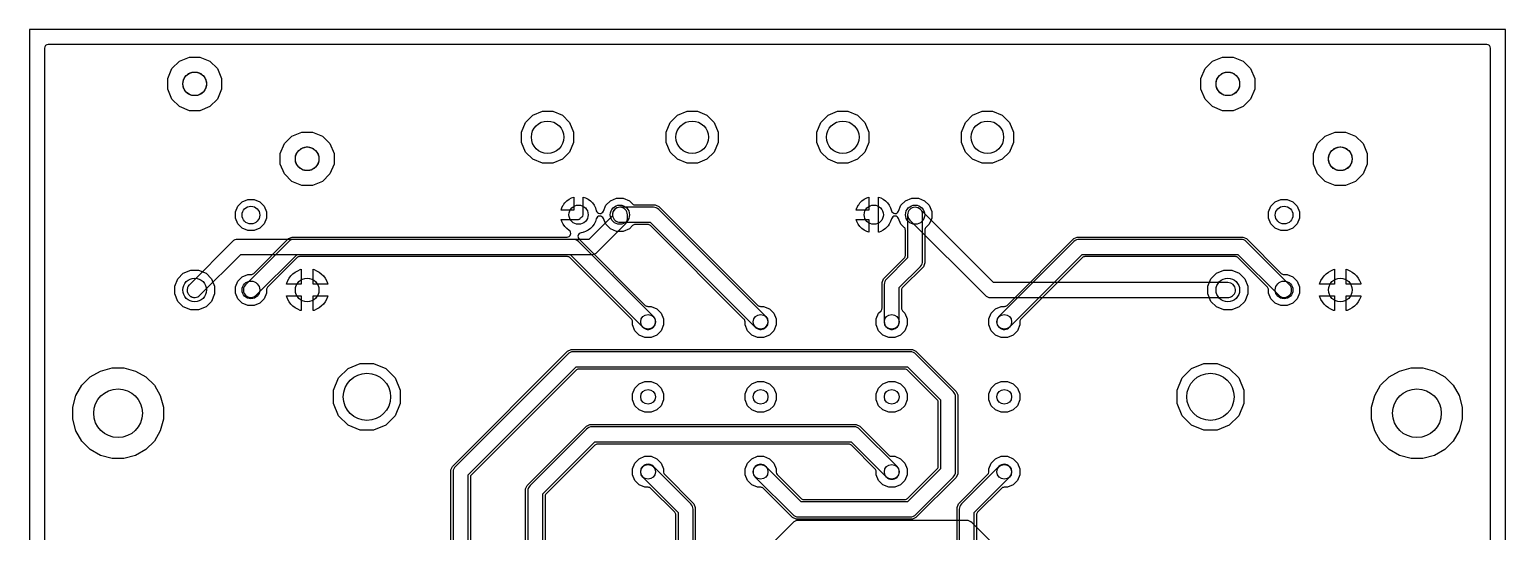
# Model space of a CAD drawing. Header units: millimetres. Extents: x 0 to 100, y -162 to 0.
# Drawn here: x 0 to 100, y -34 to 0 of the extents above; entities that cross this region are included whole.
import ezdxf

# ---------------------------------------------------------------- set-up
doc = ezdxf.new("R2010")
doc.units = ezdxf.units.MM

msp = doc.modelspace()

# ---------------------------------------------------------------- linework, layer by layer
at = {"layer": '16_copper'}
for points in [[(11.23, -18.16, 0.17708), (11.55, -18.01), (14.32, -15.24), (38.1, -15.24, 0.19891), (38.46, -15.09), (40.36, -13.19, 0.19891), (40.51, -12.83), (40.51, -12.55, 1), (39.49, -12.55), (39.49, -12.62), (37.89, -14.22), (14.11, -14.22, 0.19891), (13.75, -14.37), (10.83, -17.29), (10.79, -17.33), (10.76, -17.38), (10.73, -17.43), (10.71, -17.48), (10.7, -17.54), (10.69, -17.59), (10.68, -17.65), (10.68, -17.7), (10.69, -17.76), (10.71, -17.81), (10.73, -17.87), (10.76, -17.92), (10.79, -17.96), (10.82, -18), (10.87, -18.04), (10.91, -18.08), (10.96, -18.1), (11.01, -18.13), (11.07, -18.14), (11.12, -18.16), (11.18, -18.16)], [(81.25, -18.16, 0.94602), (81.19, -17.14), (65.31, -17.14), (60.36, -12.19, 1), (59.64, -12.91), (64.74, -18.01, 0.19891), (65.1, -18.16), (81.19, -18.16)]]:
    msp.add_lwpolyline(points, format="xyb", close=True, dxfattribs=at)
msp.add_lwpolyline([(66.4, -35.96), (63.86, -33.42, 0.19891), (63.5, -33.27), (52.07, -33.27, 0.19891), (51.71, -33.42), (49.17, -35.96, 0.19891)], format="xyb", dxfattribs=at)
at = {"layer": '1_copper'}
for points in [[(98.75, -138.17, 0.3916), (98.98, -137.92), (98.98, -1.27, 0.41421), (98.73, -1.02), (1.27, -1.02, 0.41421), (1.02, -1.27), (1.02, -137.92, 0.41421), (1.27, -138.18), (98.73, -138.18)], [(41.7, -20.86), (41.31, -20.7), (41.02, -20.41), (40.86, -20.02), (40.86, -19.8, 0.19891), (40.78, -19.62), (36.63, -15.47, 0.19891), (36.45, -15.39), (18.3, -15.39, 0.19891), (18.12, -15.47), (16.13, -17.46, 0.19891), (16.05, -17.64), (16.05, -17.86), (15.89, -18.25), (15.6, -18.54), (15.21, -18.7), (14.79, -18.7), (14.4, -18.54), (14.11, -18.25), (13.95, -17.86), (13.95, -17.44), (14.11, -17.06), (14.4, -16.76), (14.79, -16.6), (15.01, -16.6, 0.19891), (15.19, -16.53), (17.55, -14.17), (17.79, -14.07), (36.42, -14.07, 0.72654), (36.57, -13.61), (36.4, -13.49), (36.26, -13.35), (36.15, -13.2), (36.06, -13.02), (36.01, -12.88), (37.13, -12.88, 0.25993), (37.34, -12.76), (37.35, -12.74, 0.32481), (37.52, -12.48), (37.52, -11.37), (37.67, -11.41), (37.84, -11.5), (38, -11.61), (38.14, -11.75), (38.25, -11.91), (38.34, -12.08), (38.4, -12.28, 0.70816), (38.88, -12.31), (39.04, -11.91), (39.36, -11.6), (39.78, -11.42), (40.22, -11.42), (40.64, -11.6), (40.86, -11.82, 0.19891), (41.04, -11.89), (42.4, -11.89), (42.64, -11.99), (49.34, -18.69, 0.19891), (49.52, -18.76), (49.74, -18.76), (50.13, -18.92), (50.42, -19.22), (50.58, -19.6), (50.58, -20.02), (50.42, -20.41), (50.13, -20.7), (49.74, -20.86), (49.32, -20.86), (48.93, -20.7), (48.64, -20.41), (48.48, -20.02), (48.48, -19.8, 0.19891), (48.4, -19.62), (42.07, -13.29, 0.19891), (41.89, -13.21), (41.04, -13.21, 0.19891), (40.86, -13.29), (40.64, -13.51), (40.22, -13.68), (39.78, -13.68), (39.36, -13.51), (39.04, -13.19), (38.88, -12.8, 0.69681), (38.4, -12.82), (38.34, -13.02), (38.25, -13.2), (38.17, -13.31, 0.04728), (38.14, -13.35), (38, -13.49), (37.84, -13.6), (37.67, -13.69), (37.56, -13.73, 0.06759), (37.49, -13.75), (37.37, -13.77, 0.6132), (37.23, -14.2), (37.43, -14.39), (37.43, -14.39), (41.72, -18.69, 0.19891), (41.9, -18.76), (42.12, -18.76), (42.51, -18.92), (42.8, -19.22), (42.96, -19.6), (42.96, -20.02), (42.8, -20.41), (42.51, -20.7), (42.12, -20.86)], [(36.01, -12.23), (36.06, -12.08, 0.02889), (36.07, -12.05), (36.15, -11.91, 0.08432), (36.2, -11.83), (36.26, -11.75), (36.4, -11.61), (36.56, -11.5), (36.73, -11.41), (36.87, -11.37), (36.87, -12.23)], [(56.01, -12.23), (56.06, -12.08, 0.02889), (56.07, -12.05), (56.15, -11.91, 0.08432), (56.2, -11.83), (56.26, -11.75), (56.4, -11.61), (56.56, -11.5), (56.73, -11.41), (56.87, -11.37), (56.87, -12.23)], [(58.21, -20.86), (57.82, -20.7), (57.53, -20.41), (57.37, -20.02), (57.37, -19.6), (57.53, -19.22), (57.69, -19.06, 0.19891), (57.76, -18.88), (57.76, -17.14), (57.86, -16.9), (59.27, -15.49, 0.19891), (59.34, -15.31), (59.34, -13.59, 0.19891), (59.27, -13.41), (59.04, -13.19), (58.88, -12.8, 0.69681), (58.4, -12.82), (58.34, -13.02), (58.25, -13.2), (58.17, -13.31, 0.04728), (58.14, -13.35), (58, -13.49), (57.84, -13.6), (57.67, -13.69), (57.56, -13.73, 0.02995), (57.53, -13.74), (57.53, -12.62), (57.52, -12.6), (57.52, -12.58, 0.0975), (57.53, -12.48), (57.53, -11.37), (57.67, -11.41), (57.84, -11.5), (58, -11.61), (58.14, -11.75), (58.25, -11.91), (58.34, -12.08), (58.4, -12.28, 0.70816), (58.88, -12.31), (59.04, -11.91), (59.36, -11.6), (59.78, -11.42), (60.22, -11.42), (60.64, -11.6), (60.96, -11.91), (61.13, -12.33), (61.13, -12.78), (60.96, -13.19), (60.73, -13.41, 0.19891), (60.66, -13.59), (60.66, -15.82), (60.56, -16.07), (59.15, -17.47, 0.19891), (59.08, -17.65), (59.08, -18.88, 0.19891), (59.15, -19.06), (59.31, -19.22), (59.47, -19.6), (59.47, -20.02), (59.31, -20.41), (59.02, -20.7), (58.63, -20.86)], [(49.58, -20.32, 0.63188), (49.89, -19.45), (42.63, -12.19, 0.19891), (42.27, -12.04), (40, -12.04, 0.92936), (39.93, -13.05), (40, -13.06), (42.06, -13.06), (49.17, -20.17), (49.21, -20.21), (49.26, -20.24), (49.31, -20.27), (49.36, -20.29), (49.41, -20.31), (49.47, -20.32), (49.53, -20.32)], [(58.47, -20.32, 0.38717), (58.93, -19.81), (58.93, -17.48), (60.36, -16.05, 0.19891), (60.51, -15.69), (60.51, -12.55, 1), (59.49, -12.55), (59.49, -15.48), (58.06, -16.91, 0.19891), (57.91, -17.27), (57.91, -19.81), (57.92, -19.87), (57.92, -19.92), (57.94, -19.98), (57.96, -20.03), (57.99, -20.08), (58.02, -20.13), (58.06, -20.17), (58.1, -20.21), (58.14, -20.24), (58.19, -20.27), (58.25, -20.29), (58.3, -20.31), (58.35, -20.32), (58.41, -20.32)], [(41.96, -20.32, 0.63188), (42.27, -19.45), (37.19, -14.37, 0.19891), (36.83, -14.22), (17.92, -14.22, 0.19891), (17.56, -14.37), (14.64, -17.29, 1), (15.36, -18.01), (18.13, -15.24), (36.62, -15.24), (41.55, -20.17), (41.59, -20.21), (41.64, -20.24), (41.69, -20.27), (41.74, -20.29), (41.79, -20.31), (41.85, -20.32), (41.91, -20.32)], [(65.83, -20.86), (65.44, -20.7), (65.15, -20.41), (64.99, -20.02), (64.99, -19.6), (65.15, -19.22), (65.44, -18.92), (65.83, -18.76), (66.05, -18.76, 0.19891), (66.23, -18.69), (70.75, -14.17), (70.99, -14.07), (82.21, -14.07), (82.45, -14.17), (84.81, -16.53, 0.19891), (84.99, -16.6), (85.21, -16.6), (85.6, -16.76), (85.89, -17.06), (86.05, -17.44), (86.05, -17.86), (85.89, -18.25), (85.6, -18.54), (85.21, -18.7), (84.79, -18.7), (84.4, -18.54), (84.11, -18.25), (83.95, -17.86), (83.95, -17.64, 0.19891), (83.87, -17.46), (81.88, -15.47, 0.19891), (81.7, -15.39), (71.5, -15.39, 0.19891), (71.32, -15.47), (67.17, -19.62, 0.19891), (67.09, -19.8), (67.09, -20.02), (66.93, -20.41), (66.64, -20.7), (66.25, -20.86)], [(66.08, -20.32, 0.17708), (66.4, -20.17), (71.33, -15.24), (81.87, -15.24), (84.64, -18.01, 1), (85.36, -17.29), (82.44, -14.37, 0.19891), (82.08, -14.22), (71.12, -14.22, 0.19891), (70.76, -14.37), (65.68, -19.45), (65.64, -19.49), (65.61, -19.54), (65.58, -19.59), (65.56, -19.64), (65.55, -19.7), (65.54, -19.75), (65.53, -19.81), (65.53, -19.86), (65.54, -19.92), (65.56, -19.97), (65.58, -20.03), (65.61, -20.08), (65.64, -20.12), (65.67, -20.16), (65.72, -20.2), (65.76, -20.24), (65.81, -20.26), (65.86, -20.29), (65.92, -20.3), (65.97, -20.32), (66.03, -20.32)], [(60.35, -53.11), (60.35, -52.56), (59.96, -52.17), (59.75, -52.17), (51.16, -43.58, 0.19891), (50.8, -43.43), (47.2, -43.43), (44.96, -41.19), (44.96, -32.51, 0.19891), (44.81, -32.15), (42.27, -29.61, 1), (41.55, -30.33), (43.94, -32.72), (43.94, -41.4, 0.19891), (44.09, -41.76), (46.63, -44.3, 0.19891), (46.99, -44.45), (50.59, -44.45), (59.03, -52.89), (59.03, -53.11), (59.42, -53.49), (59.96, -53.49)], [(56.31, -55.25), (60.33, -55.25, 0.19891), (60.68, -55.1), (63.86, -51.92, 0.19891), (64.01, -51.56), (64.01, -32.72), (66.4, -30.33, 1), (65.68, -29.61), (63.14, -32.15, 0.19891), (62.99, -32.51), (62.99, -51.35), (60.11, -54.23), (56.31, -54.23), (56.15, -54.08), (55.61, -54.08), (55.22, -54.46), (55.22, -55.01), (55.61, -55.4), (56.15, -55.4)]]:
    msp.add_lwpolyline(points, format="xyb", close=True, dxfattribs=at)
for points in [[(10.83, -5.5), (10.16, -5.22), (9.65, -4.71), (9.37, -4.04), (9.37, -3.32), (9.65, -2.65), (10.16, -2.14), (10.83, -1.87), (11.55, -1.87), (12.22, -2.14), (12.73, -2.65), (13.01, -3.32), (13.01, -4.04), (12.73, -4.71), (12.22, -5.22), (11.55, -5.5)], [(80.83, -5.5), (80.16, -5.22), (79.65, -4.71), (79.37, -4.04), (79.37, -3.32), (79.65, -2.65), (80.16, -2.14), (80.83, -1.87), (81.55, -1.87), (82.22, -2.14), (82.73, -2.65), (83.01, -3.32), (83.01, -4.04), (82.73, -4.71), (82.22, -5.22), (81.55, -5.5)], [(34.75, -9.06), (34.1, -8.79), (33.61, -8.3), (33.34, -7.65), (33.34, -6.95), (33.61, -6.3), (34.1, -5.81), (34.75, -5.54), (35.45, -5.54), (36.1, -5.81), (36.59, -6.3), (36.86, -6.95), (36.86, -7.65), (36.59, -8.3), (36.1, -8.79), (35.45, -9.06)], [(44.55, -9.06), (43.9, -8.79), (43.41, -8.3), (43.14, -7.65), (43.14, -6.95), (43.41, -6.3), (43.9, -5.81), (44.55, -5.54), (45.25, -5.54), (45.9, -5.81), (46.39, -6.3), (46.66, -6.95), (46.66, -7.65), (46.39, -8.3), (45.9, -8.79), (45.25, -9.06)], [(54.75, -9.06), (54.1, -8.79), (53.61, -8.3), (53.34, -7.65), (53.34, -6.95), (53.61, -6.3), (54.1, -5.81), (54.75, -5.54), (55.45, -5.54), (56.1, -5.81), (56.59, -6.3), (56.86, -6.95), (56.86, -7.65), (56.59, -8.3), (56.1, -8.79), (55.45, -9.06)], [(64.55, -9.06), (63.9, -8.79), (63.41, -8.3), (63.14, -7.65), (63.14, -6.95), (63.41, -6.3), (63.9, -5.81), (64.55, -5.54), (65.25, -5.54), (65.9, -5.81), (66.39, -6.3), (66.66, -6.95), (66.66, -7.65), (66.39, -8.3), (65.9, -8.79), (65.25, -9.06)], [(18.45, -10.58), (17.78, -10.3), (17.27, -9.79), (16.99, -9.12), (16.99, -8.4), (17.27, -7.73), (17.78, -7.22), (18.45, -6.95), (19.17, -6.95), (19.84, -7.22), (20.35, -7.73), (20.63, -8.4), (20.63, -9.12), (20.35, -9.79), (19.84, -10.3), (19.17, -10.58)], [(88.45, -10.58), (87.78, -10.3), (87.27, -9.79), (86.99, -9.12), (86.99, -8.4), (87.27, -7.73), (87.78, -7.22), (88.45, -6.95), (89.17, -6.95), (89.84, -7.22), (90.35, -7.73), (90.63, -8.4), (90.63, -9.12), (90.35, -9.79), (89.84, -10.3), (89.17, -10.58)], [(14.79, -13.62), (14.4, -13.46), (14.11, -13.17), (13.95, -12.78), (13.95, -12.36), (14.11, -11.98), (14.4, -11.68), (14.79, -11.52), (15.21, -11.52), (15.6, -11.68), (15.89, -11.98), (16.05, -12.36), (16.05, -12.78), (15.89, -13.17), (15.6, -13.46), (15.21, -13.62)], [(84.79, -13.62), (84.4, -13.46), (84.11, -13.17), (83.95, -12.78), (83.95, -12.36), (84.11, -11.98), (84.4, -11.68), (84.79, -11.52), (85.21, -11.52), (85.6, -11.68), (85.89, -11.98), (86.05, -12.36), (86.05, -12.78), (85.89, -13.17), (85.6, -13.46), (85.21, -13.62)], [(56.73, -13.69), (56.56, -13.6), (56.4, -13.49), (56.26, -13.35), (56.15, -13.2), (56.06, -13.02), (56.01, -12.88), (56.87, -12.88), (56.87, -13.74)], [(10.92, -19), (10.42, -18.8), (10.04, -18.42), (9.84, -17.92), (9.84, -17.38), (10.04, -16.89), (10.42, -16.51), (10.92, -16.3), (11.46, -16.3), (11.96, -16.51), (12.34, -16.89), (12.54, -17.38), (12.54, -17.92), (12.34, -18.42), (11.96, -18.8), (11.46, -19)], [(17.41, -17.25), (17.43, -17.18), (17.5, -17.01), (17.6, -16.84), (17.71, -16.69), (17.85, -16.56), (18, -16.44), (18.17, -16.35), (18.34, -16.27), (18.41, -16.25), (18.41, -17.25)], [(19.21, -17.25), (19.21, -16.25), (19.28, -16.27), (19.45, -16.35), (19.62, -16.44), (19.77, -16.56), (19.91, -16.69), (20.02, -16.84), (20.12, -17.01), (20.19, -17.18), (20.21, -17.25)], [(80.92, -19), (80.42, -18.8), (80.04, -18.42), (79.84, -17.92), (79.84, -17.38), (80.04, -16.89), (80.42, -16.51), (80.92, -16.3), (81.46, -16.3), (81.96, -16.51), (82.34, -16.89), (82.54, -17.38), (82.54, -17.92), (82.34, -18.42), (81.96, -18.8), (81.46, -19)], [(87.41, -17.25), (87.43, -17.18), (87.5, -17.01), (87.6, -16.84), (87.71, -16.69), (87.85, -16.56), (88, -16.44), (88.17, -16.35), (88.34, -16.27), (88.41, -16.25), (88.41, -17.25)], [(89.21, -17.25), (89.21, -16.25), (89.28, -16.27), (89.45, -16.35), (89.62, -16.44), (89.77, -16.56), (89.91, -16.69), (90.02, -16.84), (90.12, -17.01), (90.19, -17.18), (90.21, -17.25)], [(18.34, -19.03), (18.17, -18.96), (18, -18.86), (17.85, -18.75), (17.71, -18.61), (17.6, -18.46), (17.5, -18.3), (17.43, -18.12), (17.41, -18.05), (18.41, -18.05), (18.41, -19.05)], [(19.21, -18.05), (20.21, -18.05), (20.19, -18.12), (20.12, -18.3), (20.02, -18.46), (19.91, -18.61), (19.77, -18.75), (19.62, -18.86), (19.45, -18.96), (19.28, -19.03), (19.21, -19.05)], [(88.34, -19.03), (88.17, -18.96), (88, -18.86), (87.85, -18.75), (87.71, -18.61), (87.6, -18.46), (87.5, -18.3), (87.43, -18.12), (87.41, -18.05), (88.41, -18.05), (88.41, -19.05)], [(89.21, -18.05), (90.21, -18.05), (90.19, -18.12), (90.12, -18.3), (90.02, -18.46), (89.91, -18.61), (89.77, -18.75), (89.62, -18.86), (89.45, -18.96), (89.28, -19.03), (89.21, -19.05)], [(5.6, -29.07), (4.81, -28.86), (4.11, -28.46), (3.54, -27.89), (3.14, -27.19), (2.93, -26.4), (2.93, -25.6), (3.14, -24.81), (3.54, -24.11), (4.11, -23.54), (4.81, -23.14), (5.6, -22.93), (6.4, -22.93), (7.19, -23.14), (7.89, -23.54), (8.46, -24.11), (8.86, -24.81), (9.07, -25.6), (9.07, -26.4), (8.86, -27.19), (8.46, -27.89), (7.89, -28.46), (7.19, -28.86), (6.4, -29.07)], [(22.41, -27.15), (21.58, -26.81), (20.94, -26.17), (20.6, -25.34), (20.6, -24.44), (20.94, -23.61), (21.58, -22.98), (22.41, -22.63), (23.31, -22.63), (24.14, -22.98), (24.78, -23.61), (25.12, -24.44), (25.12, -25.34), (24.78, -26.17), (24.14, -26.81), (23.31, -27.15)], [(79.56, -27.15), (78.73, -26.81), (78.09, -26.17), (77.75, -25.34), (77.75, -24.44), (78.09, -23.61), (78.73, -22.98), (79.56, -22.63), (80.46, -22.63), (81.29, -22.98), (81.93, -23.61), (82.27, -24.44), (82.27, -25.34), (81.93, -26.17), (81.29, -26.81), (80.46, -27.15)], [(93.6, -29.07), (92.81, -28.86), (92.11, -28.46), (91.54, -27.89), (91.14, -27.19), (90.93, -26.4), (90.93, -25.6), (91.14, -24.81), (91.54, -24.11), (92.11, -23.54), (92.81, -23.14), (93.6, -22.93), (94.4, -22.93), (95.19, -23.14), (95.89, -23.54), (96.46, -24.11), (96.86, -24.81), (97.07, -25.6), (97.07, -26.4), (96.86, -27.19), (96.46, -27.89), (95.89, -28.46), (95.19, -28.86), (94.4, -29.07)], [(41.7, -25.94), (41.31, -25.78), (41.02, -25.49), (40.86, -25.1), (40.86, -24.68), (41.02, -24.3), (41.31, -24), (41.7, -23.84), (42.12, -23.84), (42.51, -24), (42.8, -24.3), (42.96, -24.68), (42.96, -25.1), (42.8, -25.49), (42.51, -25.78), (42.12, -25.94)], [(49.32, -25.94), (48.93, -25.78), (48.64, -25.49), (48.48, -25.1), (48.48, -24.68), (48.64, -24.3), (48.93, -24), (49.32, -23.84), (49.74, -23.84), (50.13, -24), (50.42, -24.3), (50.58, -24.68), (50.58, -25.1), (50.42, -25.49), (50.13, -25.78), (49.74, -25.94)], [(58.21, -25.94), (57.82, -25.78), (57.53, -25.49), (57.37, -25.1), (57.37, -24.68), (57.53, -24.3), (57.82, -24), (58.21, -23.84), (58.63, -23.84), (59.02, -24), (59.31, -24.3), (59.47, -24.68), (59.47, -25.1), (59.31, -25.49), (59.02, -25.78), (58.63, -25.94)], [(65.83, -25.94), (65.44, -25.78), (65.15, -25.49), (64.99, -25.1), (64.99, -24.68), (65.15, -24.3), (65.44, -24), (65.83, -23.84), (66.25, -23.84), (66.64, -24), (66.93, -24.3), (67.09, -24.68), (67.09, -25.1), (66.93, -25.49), (66.64, -25.78), (66.25, -25.94)]]:
    msp.add_lwpolyline(points, close=True, dxfattribs=at)
for points in [[(28.55, -52.98), (28.55, -29.84), (28.65, -29.6), (36.46, -21.79), (36.7, -21.69), (59.82, -21.69), (60.06, -21.79), (62.79, -24.52), (62.89, -24.76), (62.89, -30.1), (62.79, -30.35), (60.06, -33.07), (59.82, -33.17), (51.94, -33.17), (51.7, -33.07), (49.72, -31.1, 0.19891), (49.54, -31.02), (49.32, -31.02), (48.93, -30.86), (48.64, -30.57), (48.48, -30.18), (48.48, -29.76), (48.64, -29.38), (48.93, -29.08), (49.32, -28.92), (49.74, -28.92), (50.13, -29.08), (50.42, -29.38), (50.58, -29.76), (50.58, -29.99, 0.19891), (50.66, -30.16), (52.27, -31.78, 0.19891), (52.45, -31.85), (59.31, -31.85, 0.19891), (59.49, -31.78), (61.5, -29.77, 0.19891), (61.57, -29.59), (61.57, -25.27, 0.19891), (61.5, -25.09), (59.49, -23.09, 0.19891), (59.31, -23.01), (37.21, -23.01, 0.19891), (37.03, -23.09), (29.94, -30.17, 0.19891), (29.87, -30.35), (29.87, -53.02, 0.19891)], [(29.72, -54.06), (29.72, -30.18), (37.04, -22.86), (59.48, -22.86), (61.72, -25.1), (61.72, -29.76), (59.48, -32), (52.28, -32), (49.89, -29.61, 1), (49.17, -30.33), (51.71, -32.87, 0.19891), (52.07, -33.02), (59.69, -33.02, 0.19891), (60.05, -32.87), (62.59, -30.33, 0.19891), (62.74, -29.97), (62.74, -24.89, 0.19891), (62.59, -24.53), (60.05, -21.99, 0.19891), (59.69, -21.84), (36.83, -21.84, 0.19891), (36.47, -21.99), (28.85, -29.61, 0.19891), (28.7, -29.97), (28.7, -53.93, 0.09312)], [(33.61, -53), (33.61, -31.13), (33.71, -30.89), (37.73, -26.87), (37.97, -26.77), (56.01, -26.77), (56.25, -26.87), (58.23, -28.85, 0.19891), (58.41, -28.92), (58.63, -28.92), (59.02, -29.08), (59.31, -29.38), (59.47, -29.76), (59.47, -30.18), (59.31, -30.57), (59.02, -30.86), (58.63, -31.02), (58.21, -31.02), (57.82, -30.86), (57.53, -30.57), (57.37, -30.18), (57.37, -29.96, 0.19891), (57.29, -29.78), (55.68, -28.17, 0.19891), (55.5, -28.09), (38.48, -28.09, 0.19891), (38.3, -28.17), (35, -31.46, 0.19891), (34.93, -31.64), (34.93, -53, 0.19891)], [(34.78, -54.08), (34.78, -31.47), (38.31, -27.94), (55.67, -27.94), (58.06, -30.33, 1), (58.78, -29.61), (56.24, -27.07, 0.19891), (55.88, -26.92), (38.1, -26.92, 0.19891), (37.74, -27.07), (33.91, -30.9, 0.19891), (33.76, -31.26), (33.76, -54.08)], [(43.79, -41.53), (43.79, -32.89, 0.19891), (43.72, -32.71), (42.1, -31.1, 0.19891), (41.92, -31.02), (41.7, -31.02), (41.31, -30.86), (41.02, -30.57), (40.86, -30.18), (40.86, -29.76), (41.02, -29.38), (41.31, -29.08), (41.7, -28.92), (42.12, -28.92), (42.51, -29.08), (42.8, -29.38), (42.96, -29.76), (42.96, -29.99, 0.19891), (43.04, -30.16), (45.01, -32.14), (45.11, -32.38), (45.11, -41.02, 0.19891)], [(62.84, -51.18), (62.84, -32.38), (62.94, -32.14), (64.91, -30.16, 0.19891), (64.99, -29.99), (64.99, -29.76), (65.15, -29.38), (65.44, -29.08), (65.83, -28.92), (66.25, -28.92), (66.64, -29.08), (66.93, -29.38), (67.09, -29.76), (67.09, -30.18), (66.93, -30.57), (66.64, -30.86), (66.25, -31.02), (66.03, -31.02, 0.19891), (65.85, -31.1), (64.23, -32.71, 0.19891), (64.16, -32.89), (64.16, -51.69)]]:
    msp.add_lwpolyline(points, format="xyb", dxfattribs=at)
at = {"layer": 'drills_NPTH'}
for centre in [(11.19, -3.68), (81.19, -3.68), (18.81, -8.76), (88.81, -8.76)]:
    msp.add_circle(centre, 0.8, dxfattribs=at)
at = {"layer": 'drills_PTH'}
for centre, radius in [((35.1, -7.3), 1.1), ((44.9, -7.3), 1.1), ((55.1, -7.3), 1.1), ((64.9, -7.3), 1.1), ((15, -12.57), 0.6), ((37.2, -12.55), 0.65), ((40, -12.55), 0.65), ((57.2, -12.55), 0.65), ((60, -12.55), 0.65), ((85, -12.57), 0.6), ((11.19, -17.65), 0.8), ((18.81, -17.65), 0.8), ((81.19, -17.65), 0.8), ((88.81, -17.65), 0.8), ((15, -17.65), 0.6), ((85, -17.65), 0.6), ((41.91, -19.81), 0.5), ((49.53, -19.81), 0.5), ((58.42, -19.81), 0.5), ((66.04, -19.81), 0.5), ((22.86, -24.89), 1.6), ((80.01, -24.89), 1.6), ((6, -26), 1.65), ((41.91, -24.89), 0.5), ((49.53, -24.89), 0.5), ((58.42, -24.89), 0.5), ((66.04, -24.89), 0.5), ((94, -26), 1.65), ((41.91, -29.97), 0.5), ((49.53, -29.97), 0.5), ((58.42, -29.97), 0.5), ((66.04, -29.97), 0.5)]:
    msp.add_circle(centre, radius, dxfattribs=at)
at = {"layer": 'holes'}
for points in [[(11.99, -3.72), (11.98, -3.8), (11.97, -3.88), (11.94, -3.95), (11.91, -4.02), (11.88, -4.09), (11.83, -4.16), (11.78, -4.22), (11.73, -4.28), (11.67, -4.33), (11.6, -4.37), (11.53, -4.41), (11.46, -4.44), (11.38, -4.46), (11.31, -4.47), (11.23, -4.48), (11.15, -4.48), (11.07, -4.47), (11, -4.46), (10.92, -4.44), (10.85, -4.41), (10.78, -4.37), (10.71, -4.33), (10.65, -4.28), (10.6, -4.22), (10.55, -4.16), (10.5, -4.09), (10.47, -4.02), (10.44, -3.95), (10.41, -3.88), (10.4, -3.8), (10.39, -3.72), (10.39, -3.64), (10.4, -3.56), (10.41, -3.49), (10.44, -3.41), (10.47, -3.34), (10.5, -3.27), (10.55, -3.2), (10.6, -3.14), (10.65, -3.09), (10.71, -3.04), (10.78, -2.99), (10.85, -2.96), (10.92, -2.93), (11, -2.91), (11.07, -2.89), (11.15, -2.88), (11.23, -2.88), (11.31, -2.89), (11.38, -2.91), (11.46, -2.93), (11.53, -2.96), (11.6, -2.99), (11.67, -3.04), (11.73, -3.09), (11.78, -3.14), (11.83, -3.2), (11.88, -3.27), (11.91, -3.34), (11.94, -3.41), (11.97, -3.49), (11.98, -3.56), (11.99, -3.64), (11.99, -3.72)], [(81.99, -3.72), (81.98, -3.8), (81.97, -3.88), (81.94, -3.95), (81.91, -4.02), (81.88, -4.09), (81.83, -4.16), (81.78, -4.22), (81.73, -4.28), (81.67, -4.33), (81.6, -4.37), (81.53, -4.41), (81.46, -4.44), (81.38, -4.46), (81.31, -4.47), (81.23, -4.48), (81.15, -4.48), (81.07, -4.47), (81, -4.46), (80.92, -4.44), (80.85, -4.41), (80.78, -4.37), (80.71, -4.33), (80.65, -4.28), (80.6, -4.22), (80.55, -4.16), (80.5, -4.09), (80.47, -4.02), (80.44, -3.95), (80.41, -3.88), (80.4, -3.8), (80.39, -3.72), (80.39, -3.64), (80.4, -3.56), (80.41, -3.49), (80.44, -3.41), (80.47, -3.34), (80.5, -3.27), (80.55, -3.2), (80.6, -3.14), (80.65, -3.09), (80.71, -3.04), (80.78, -2.99), (80.85, -2.96), (80.92, -2.93), (81, -2.91), (81.07, -2.89), (81.15, -2.88), (81.23, -2.88), (81.31, -2.89), (81.38, -2.91), (81.46, -2.93), (81.53, -2.96), (81.6, -2.99), (81.67, -3.04), (81.73, -3.09), (81.78, -3.14), (81.83, -3.2), (81.88, -3.27), (81.91, -3.34), (81.94, -3.41), (81.97, -3.49), (81.98, -3.56), (81.99, -3.64), (81.99, -3.72)], [(19.61, -8.8), (19.6, -8.88), (19.59, -8.96), (19.56, -9.03), (19.53, -9.1), (19.5, -9.17), (19.45, -9.24), (19.4, -9.3), (19.35, -9.36), (19.29, -9.41), (19.22, -9.45), (19.15, -9.49), (19.08, -9.52), (19, -9.54), (18.93, -9.55), (18.85, -9.56), (18.77, -9.56), (18.69, -9.55), (18.62, -9.54), (18.54, -9.52), (18.47, -9.49), (18.4, -9.45), (18.33, -9.41), (18.27, -9.36), (18.22, -9.3), (18.17, -9.24), (18.12, -9.17), (18.09, -9.1), (18.06, -9.03), (18.03, -8.96), (18.02, -8.88), (18.01, -8.8), (18.01, -8.72), (18.02, -8.64), (18.03, -8.57), (18.06, -8.49), (18.09, -8.42), (18.12, -8.35), (18.17, -8.28), (18.22, -8.22), (18.27, -8.17), (18.33, -8.12), (18.4, -8.07), (18.47, -8.04), (18.54, -8.01), (18.62, -7.99), (18.69, -7.97), (18.77, -7.96), (18.85, -7.96), (18.93, -7.97), (19, -7.99), (19.08, -8.01), (19.15, -8.04), (19.22, -8.07), (19.29, -8.12), (19.35, -8.17), (19.4, -8.22), (19.45, -8.28), (19.5, -8.35), (19.53, -8.42), (19.56, -8.49), (19.59, -8.57), (19.6, -8.64), (19.61, -8.72), (19.61, -8.8)], [(89.61, -8.8), (89.6, -8.88), (89.59, -8.96), (89.56, -9.03), (89.53, -9.1), (89.5, -9.17), (89.45, -9.24), (89.4, -9.3), (89.35, -9.36), (89.29, -9.41), (89.22, -9.45), (89.15, -9.49), (89.08, -9.52), (89, -9.54), (88.93, -9.55), (88.85, -9.56), (88.77, -9.56), (88.69, -9.55), (88.62, -9.54), (88.54, -9.52), (88.47, -9.49), (88.4, -9.45), (88.33, -9.41), (88.27, -9.36), (88.22, -9.3), (88.17, -9.24), (88.12, -9.17), (88.09, -9.1), (88.06, -9.03), (88.03, -8.96), (88.02, -8.88), (88.01, -8.8), (88.01, -8.72), (88.02, -8.64), (88.03, -8.57), (88.06, -8.49), (88.09, -8.42), (88.12, -8.35), (88.17, -8.28), (88.22, -8.22), (88.27, -8.17), (88.33, -8.12), (88.4, -8.07), (88.47, -8.04), (88.54, -8.01), (88.62, -7.99), (88.69, -7.97), (88.77, -7.96), (88.85, -7.96), (88.93, -7.97), (89, -7.99), (89.08, -8.01), (89.15, -8.04), (89.22, -8.07), (89.29, -8.12), (89.35, -8.17), (89.4, -8.22), (89.45, -8.28), (89.5, -8.35), (89.53, -8.42), (89.56, -8.49), (89.59, -8.57), (89.6, -8.64), (89.61, -8.72), (89.61, -8.8)]]:
    msp.add_lwpolyline(points, close=True, dxfattribs=at)
at = {"layer": 'outline'}
msp.add_lwpolyline([(0, -162), (100, -162), (100, 0), (0, 0), (0, -162)], close=True, dxfattribs=at)

doc.saveas('drawing.dxf')
